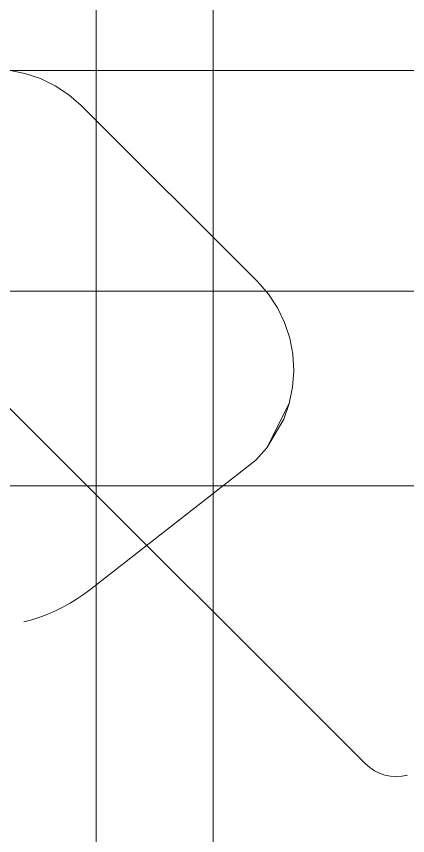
# Model space of a CAD drawing. Extents: x -566 to 72611, y -487 to 32334.
# Drawn here: x 28.14 to 39.91, y 194.61 to 219.27 of the extents above; entities that cross this region are included whole.
import ezdxf

# ---------------------------------------------------------------- set-up
doc = ezdxf.new("R2010")
doc.units = 0
doc.header["$LTSCALE"] = 0.5
doc.header["$MEASUREMENT"] = 0
doc.layers.add('ceilling', color=141, linetype='CONTINUOUS', lineweight=18)
doc.layers.add('floor', color=7, linetype='CONTINUOUS', lineweight=5, true_color=0xcfcfcf)
doc.layers.add('layout', color=7, linetype='CONTINUOUS', lineweight=5, true_color=0xcfcfcf)

msp = doc.modelspace()

# ---------------------------------------------------------------- hatches: boundary and pattern name
at = {"layer": 'floor'}
h = msp.add_hatch(dxfattribs=at)
h.set_pattern_fill('ANSI37', color=256, scale=100, angle=45)
h.set_pattern_definition([(90, (243.028, 267.632), (-12.5, 9e-16), []), (180, (243.028, 267.632), (-9e-16, -12.5), [])])
h.paths.add_polyline_path([(253.46925, 349.5), (154.11744, 349.5), (154.11744, 348.5), (101.14781, 348.5), (101.14781, 349.5), (0, 349.5), (0, 344.5), (36, 344.5, -0.33835703), (0, 308.66941), (0, 308.5), (0, 173.75), (253.46925, 173.75)])
h.paths.add_polyline_path([(36, 344.5), (0, 344.5), (0, 308.66941, 0.33835703)], flags=17)
h.paths.add_polyline_path([(253.46925, 173.75), (0, 173.75), (0, 173.74997), (0, 169.75), (253.46925, 169.75)])
h.paths.add_polyline_path([(253.46925, 169.75), (0, 169.75), (0, 149.21137), (36, 149.21137, -0.33835703), (0, 113.38078), (0, 113.21137), (0, 29.94998), (0, -5), (253.46925, -5)])
h.paths.add_polyline_path([(36, 149.21137), (0, 149.21137), (0, 113.38078, 0.33835703)], flags=17)
h.paths.add_polyline_path([(575.25, 169.75), (510, 169.75), (474.75, 169.75), (327.5, 169.75), (285.46925, 169.75), (285.46925, 165.75), (253.46925, 165.75), (253.46925, -5), (263.99725, -5), (263.99725, 95.99051), (287, 95.99051), (287, 97.5), (292, 97.5), (292, -5), (341.25, -5), (341.25, 13.02988), (341.25012, 15.02988), (346.24839, 15.02988, 0.36108524), (374.08728, 41.24999), (346.25012, 41.24999), (346.25012, 42.99999), (341.25, 42.99999), (341.25, 44.99999), (341.25, 97.5), (357.75, 97.5), (405.75, 97.5), (575.25, 97.5)])

# ---------------------------------------------------------------- linework, layer by layer
at = {"layer": 'ceilling'}
for p, q in [((34.06343, 349.5), (34.06343, 173.75)), ((0, 211), (533.5, 211))]:
    msp.add_line(p, q, dxfattribs=at)
at = {"layer": 'layout'}
for points in [[(28.16136, 207.24895, -69.73263), (16.90216, 218.51074, -69.72025), (16.90082, 218.50949, -69.73263)], [(27.91048, 217.6455, -79.38364), (28.39623, 217.55353, -80.51045), (27.91048, 217.6455, -80.51045)], [(28.39623, 217.55353, -80.51045), (27.91048, 217.6455, -79.38364), (28.39623, 217.55353, -79.38364)], [(28.39623, 217.55353, -79.38364), (28.86458, 217.39868, -80.51045), (28.39623, 217.55353, -80.51045)], [(28.86458, 217.39868, -80.51045), (28.39623, 217.55353, -79.38364), (28.86458, 217.39868, -79.38364)], [(28.86458, 217.39868, -79.38364), (29.30747, 217.18366, -80.51045), (28.86458, 217.39868, -80.51045)], [(29.30747, 217.18366, -80.51045), (28.86458, 217.39868, -79.38364), (29.30747, 217.18366, -79.38364)], [(29.30747, 217.18366, -79.38364), (29.71726, 216.91198, -80.51045), (29.30747, 217.18366, -80.51045)], [(29.71726, 216.91198, -80.51045), (29.30747, 217.18366, -79.38364), (29.71726, 216.91198, -79.38364)], [(29.71726, 216.91198, -79.38364), (30.08717, 216.58851, -80.51045), (29.71726, 216.91198, -80.51045)], [(30.08717, 216.58851, -80.51045), (29.71726, 216.91198, -79.38364), (30.08717, 216.58851, -79.38364)], [(30.08717, 216.58851, -79.38364), (35.39904, 211.27664, -80.51045), (30.08717, 216.58851, -80.51045)], [(35.39904, 211.27664, -80.51045), (30.08717, 216.58851, -79.38364), (35.39904, 211.27664, -79.38364)], [(35.39904, 211.27664, -79.38364), (35.72249, 210.90675, -80.51045), (35.39904, 211.27664, -80.51045)], [(35.72249, 210.90675, -80.51045), (35.39904, 211.27664, -79.38364), (35.72249, 210.90675, -79.38364)], [(35.72249, 210.90675, -79.38364), (35.99417, 210.49696, -80.51045), (35.72249, 210.90675, -80.51045)], [(35.99417, 210.49696, -80.51045), (35.72249, 210.90675, -79.38364), (35.99417, 210.49696, -79.38364)], [(35.99417, 210.49696, -79.38364), (36.20921, 210.05405, -80.51045), (35.99417, 210.49696, -80.51045)], [(36.20921, 210.05405, -80.51045), (35.99417, 210.49696, -79.38364), (36.20921, 210.05405, -79.38364)], [(36.20921, 210.05405, -79.38364), (36.36404, 209.58572, -80.51045), (36.20921, 210.05405, -80.51045)], [(36.36404, 209.58572, -80.51045), (36.20921, 210.05405, -79.38364), (36.36404, 209.58572, -79.38364)], [(36.36404, 209.58572, -79.38364), (36.45603, 209.09995, -80.51045), (36.36404, 209.58572, -80.51045)], [(36.45603, 209.09995, -80.51045), (36.36404, 209.58572, -79.38364), (36.45603, 209.09995, -79.38364)], [(36.45603, 209.09995, -79.38364), (36.48357, 208.60509, -80.51045), (36.45603, 209.09995, -80.51045)], [(36.48357, 208.60509, -80.51045), (36.45603, 209.09995, -79.38364), (36.48357, 208.60509, -79.38364)], [(36.44626, 208.10966, -79.38364), (36.48357, 208.60509, -80.51045), (36.48357, 208.60509, -79.38364)], [(36.48357, 208.60509, -80.51045), (36.44626, 208.10966, -79.38364), (36.44626, 208.10966, -80.51045)], [(36.34458, 207.62197, -79.38364), (36.44626, 208.10966, -80.51045), (36.44626, 208.10966, -79.38364)], [(36.44626, 208.10966, -80.51045), (36.34458, 207.62197, -79.38364), (36.34458, 207.62197, -80.51045)], [(36.34458, 207.62197, -80.51045), (36.18042, 207.15048, -79.38364), (35.67676, 206.28792, -80.51045)], [(36.18042, 207.15048, -79.38364), (36.34458, 207.62197, -80.51045), (36.34458, 207.62197, -79.38364)], [(38.6389, 196.774, -69.72025), (28.16136, 207.24895, -69.73263), (38.63764, 196.77266, -69.73263)], [(35.34593, 205.91164, -79.38364), (35.67676, 206.28792, -80.51045), (35.67676, 206.28792, -79.38364)], [(35.67676, 206.28792, -80.51045), (35.34593, 205.91164, -79.38364), (35.34593, 205.91164, -80.51045)], [(30.38956, 202.03747, -79.38364), (35.34593, 205.91164, -80.51045), (35.34593, 205.91164, -79.38364)], [(35.34593, 205.91164, -80.51045), (30.38956, 202.03747, -79.38364), (30.38956, 202.03747, -80.51045)], [(30.1867, 201.88626, -79.38364), (30.38956, 202.03747, -80.51045), (30.38956, 202.03747, -79.38364)], [(30.38956, 202.03747, -80.51045), (30.1867, 201.88626, -79.38364), (30.1867, 201.88626, -80.51045)], [(29.76152, 201.61279, -79.38364), (29.97721, 201.74462, -80.51045), (29.97721, 201.74462, -79.38364)], [(29.97721, 201.74462, -80.51045), (29.76152, 201.61279, -79.38364), (29.76152, 201.61279, -80.51045)], [(29.97721, 201.74462, -79.38364), (30.1867, 201.88626, -80.51045), (30.1867, 201.88626, -79.38364)], [(30.1867, 201.88626, -80.51045), (29.97721, 201.74462, -79.38364), (29.97721, 201.74462, -80.51045)], [(29.31336, 201.37973, -79.38364), (29.54005, 201.49106, -80.51045), (29.54005, 201.49106, -79.38364)], [(29.54005, 201.49106, -80.51045), (29.31336, 201.37973, -79.38364), (29.31336, 201.37973, -80.51045)], [(29.54005, 201.49106, -79.38364), (29.76152, 201.61279, -80.51045), (29.76152, 201.61279, -79.38364)], [(29.76152, 201.61279, -80.51045), (29.54005, 201.49106, -79.38364), (29.54005, 201.49106, -80.51045)], [(28.84628, 201.18925, -79.38364), (29.08191, 201.27905, -80.51045), (29.08191, 201.27905, -79.38364)], [(29.08191, 201.27905, -80.51045), (28.84628, 201.18925, -79.38364), (28.84628, 201.18925, -80.51045)], [(29.31336, 201.37973, -80.51045), (29.08191, 201.27905, -79.38364), (29.08191, 201.27905, -80.51045)], [(29.31336, 201.37973, -79.38364), (29.31336, 201.37973, -80.51045), (29.08191, 201.27905, -79.38364)], [(28.36427, 201.04288, -79.38364), (28.60691, 201.11047, -80.51045), (28.60691, 201.11047, -79.38364)], [(28.60691, 201.11047, -80.51045), (28.36427, 201.04288, -79.38364), (28.36427, 201.04288, -80.51045)], [(28.60691, 201.11047, -79.38364), (28.84628, 201.18925, -80.51045), (28.84628, 201.18925, -79.38364)], [(28.84628, 201.18925, -80.51045), (28.60691, 201.11047, -79.38364), (28.60691, 201.11047, -80.51045)], [(38.63764, 196.77266, -69.73263), (38.76809, 196.66069, -69.72025), (38.6389, 196.774, -69.72025)], [(38.76809, 196.66069, -69.72025), (38.63764, 196.77266, -69.73263), (38.76697, 196.65922, -69.73263)], [(38.76697, 196.65922, -69.73263), (38.9109, 196.56518, -69.72025), (38.76809, 196.66069, -69.72025)], [(38.9109, 196.56518, -69.72025), (38.76697, 196.65922, -69.73263), (38.91002, 196.56365, -69.73263)], [(38.91002, 196.56365, -69.73263), (39.06504, 196.48924, -69.72025), (38.9109, 196.56518, -69.72025)], [(39.06504, 196.48924, -69.72025), (38.91002, 196.56365, -69.73263), (39.06431, 196.48756, -69.73263)], [(39.06586, 196.49118, -69.71432), (38.9109, 196.56518, -69.72025), (39.06504, 196.48924, -69.72025)], [(39.06431, 196.48756, -69.73263), (39.22768, 196.43398, -69.72025), (39.06504, 196.48924, -69.72025)], [(39.22768, 196.43398, -69.72025), (39.06431, 196.48756, -69.73263), (39.22727, 196.43232, -69.73263)], [(39.22727, 196.43232, -69.73263), (39.3962, 196.40047, -69.72025), (39.22768, 196.43398, -69.72025)], [(39.39602, 196.39874, -69.73263), (39.22727, 196.43232, -69.73263), (39.3962, 196.40047, -69.72025)], [(39.56764, 196.38922, -69.72025), (39.39602, 196.39874, -69.73263), (39.56766, 196.38748, -69.73263)], [(39.56766, 196.38748, -69.73263), (39.73905, 196.40047, -69.72025), (39.56764, 196.38922, -69.72025)], [(39.73905, 196.40047, -69.72025), (39.56766, 196.38748, -69.73263), (39.73928, 196.39867, -69.73263)], [(39.73905, 196.40047, -69.72025), (39.90762, 196.43404, -69.72025), (39.73928, 196.39867, -69.73263)], [(39.90803, 196.43225, -69.73263), (39.73928, 196.39867, -69.73263), (39.90762, 196.43404, -69.72025)]]:
    msp.add_3dface(points, dxfattribs=at)

doc.saveas('drawing.dxf')
